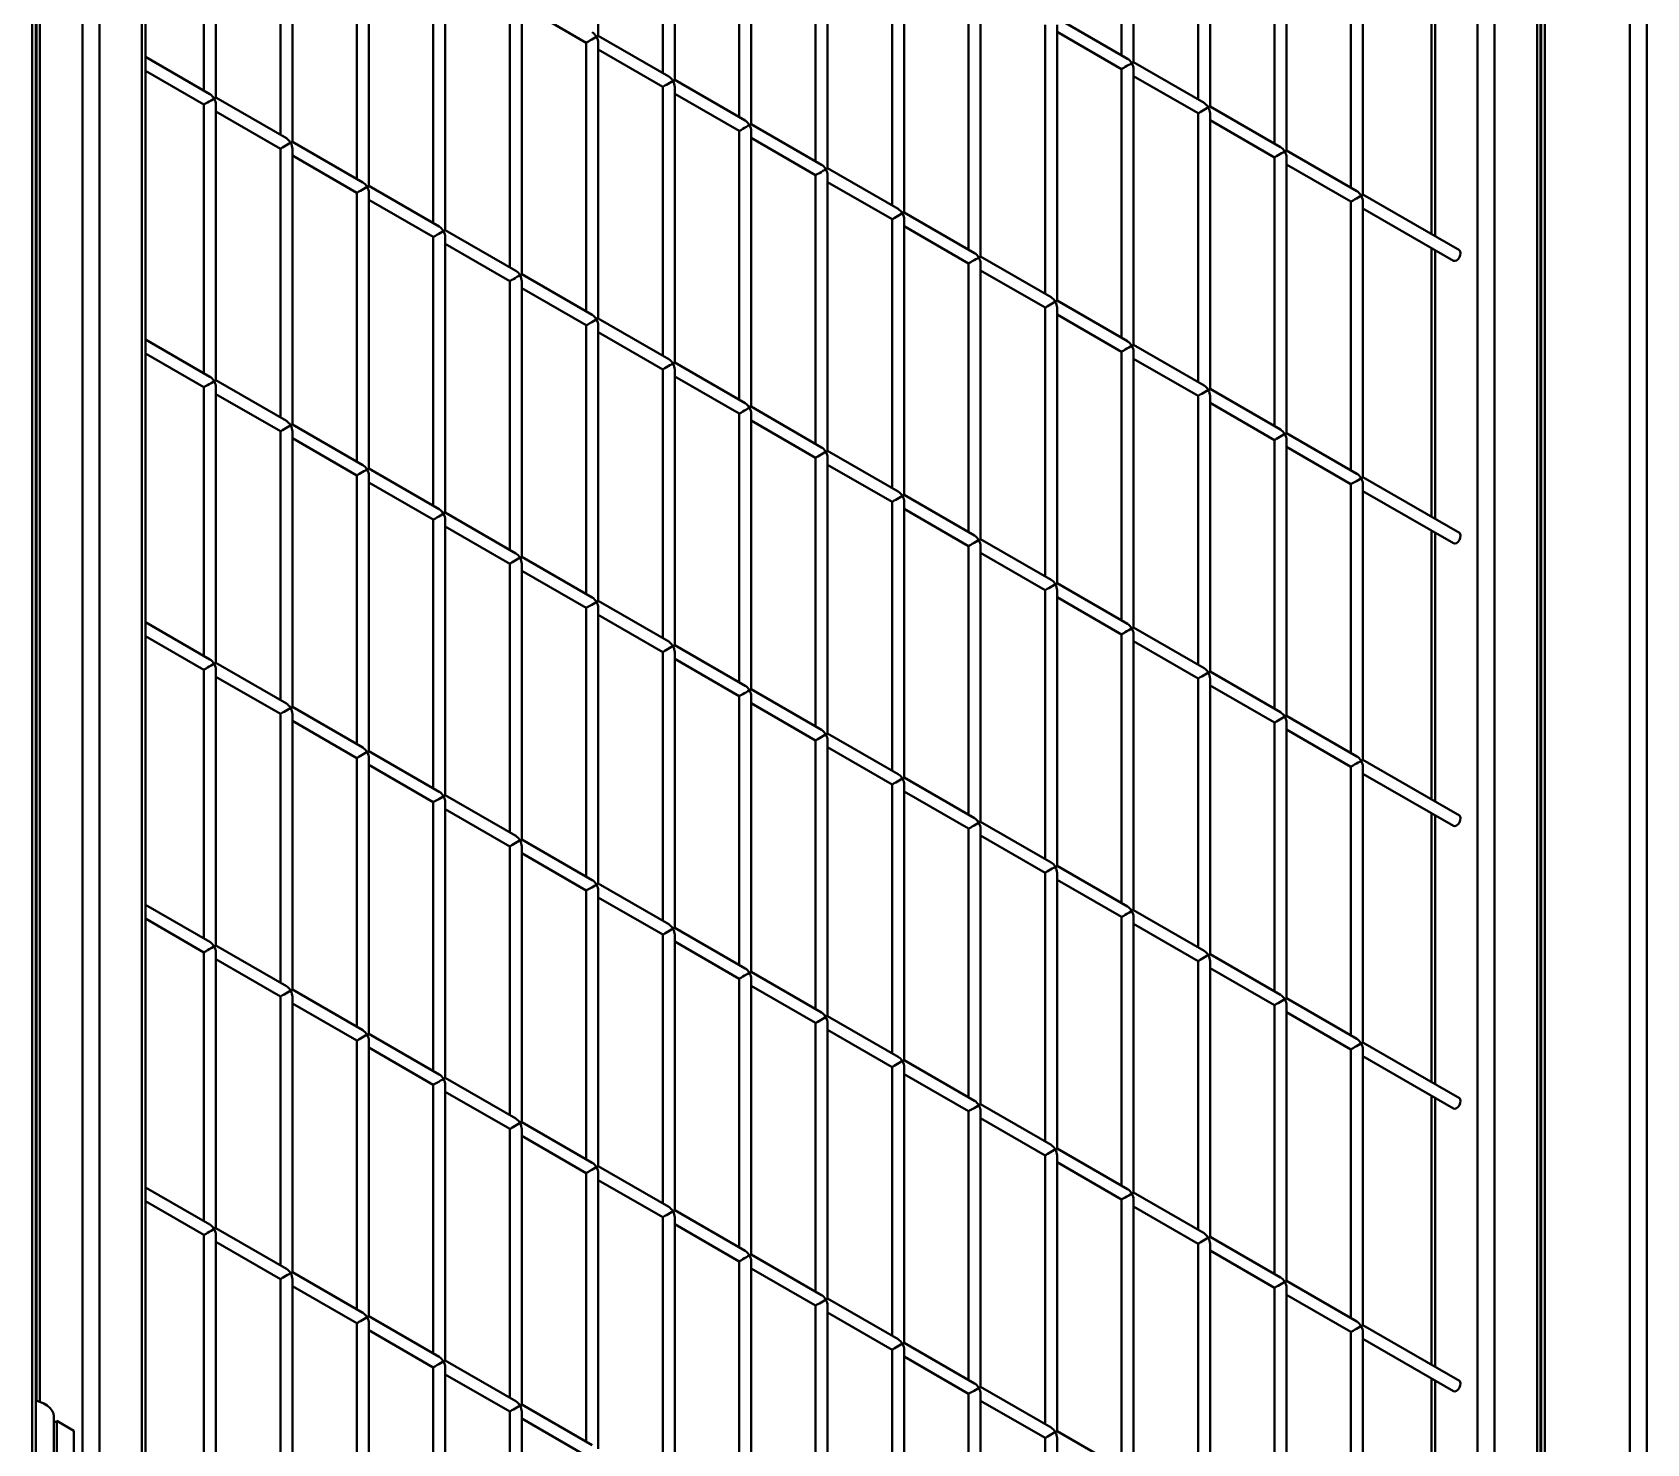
# Model space of a CAD drawing. Header units: millimetres. Extents: x 0 to 420, y 0 to 297.
# Drawn here: x 280.43 to 293.86, y 151.05 to 162.79 of the extents above; entities that cross this region are included whole.
import ezdxf

# ---------------------------------------------------------------- set-up
doc = ezdxf.new("R2010")
doc.units = ezdxf.units.MM

msp = doc.modelspace()

# ---------------------------------------------------------------- linework, layer by layer
at = {"color": 8, "linetype": 'Continuous', "lineweight": 40}
for p, q in [((280.4258, 147.6394), (280.4258, 179.8112)), ((280.4895, 174.6425), (280.4895, 151.3948)), ((293.7194, 139.8835), (293.7194, 172.0553)), ((293.8609, 172.0553), (293.8609, 139.8835)), ((292.4537, 142.1587), (292.4537, 170.3772)), ((293.0123, 167.3159), (293.0123, 144.0887)), ((292.1002, 163.3299), (292.1002, 161.0937)), ((292.1002, 160.9782), (292.1002, 158.7421)), ((292.1002, 158.6266), (292.1002, 156.3904)), ((292.1002, 156.275), (292.1002, 154.0388)), ((292.1002, 153.9233), (292.1002, 151.6872)), ((292.1002, 151.5717), (292.1002, 149.3355))]:
    msp.add_line(p, q, dxfattribs=at)
at = {"color": 7, "linetype": 'Continuous', "lineweight": 40}
for p, q in [((280.4551, 147.6225), (280.4551, 179.7703)), ((280.843, 148.256), (280.843, 177.6515)), ((280.9844, 177.5698), (280.9844, 148.3377)), ((281.338, 148.5418), (281.338, 176.9575)), ((281.3673, 148.5588), (281.3673, 176.8589)), ((280.4602, 174.6358), (280.4602, 151.4041)), ((292.9487, 141.4309), (292.9487, 170.663)), ((292.978, 141.3323), (292.978, 170.6799)), ((292.5951, 170.4589), (292.5951, 142.0432)), ((292.983, 167.3199), (292.983, 144.1056)), ((285.1357, 162.7626), (285.1357, 165.0565)), ((289.4904, 164.8364), (289.4904, 162.6003)), ((289.5904, 162.5425), (289.5904, 164.8364)), ((285.6721, 164.6891), (285.6721, 162.4529)), ((285.772, 162.3952), (285.772, 164.6891)), ((281.8537, 164.5418), (281.8537, 162.3056)), ((281.9537, 162.2479), (281.9537, 164.5418)), ((290.1268, 164.4691), (290.1268, 162.2329)), ((290.2268, 162.1752), (290.2268, 164.4691)), ((286.3084, 164.3217), (286.3084, 162.0856)), ((286.4084, 162.0278), (286.4084, 164.3217)), ((282.4901, 164.1744), (282.4901, 161.9382)), ((282.5901, 161.8805), (282.5901, 164.1744)), ((290.7632, 164.1017), (290.7632, 161.8655)), ((290.8632, 161.8078), (290.8632, 164.1017)), ((286.9448, 163.9543), (286.9448, 161.7182)), ((287.0448, 161.6604), (287.0448, 163.9543)), ((283.1265, 163.807), (283.1265, 161.5708)), ((283.2265, 161.5131), (283.2265, 163.807)), ((291.3996, 163.7343), (291.3996, 161.4981)), ((291.4996, 161.4404), (291.4996, 163.7343)), ((287.5812, 163.587), (287.5812, 161.3508)), ((287.6812, 161.2931), (287.6812, 163.587)), ((283.7629, 163.4396), (283.7629, 161.2035)), ((283.8629, 161.1457), (283.8629, 163.4396)), ((292.0709, 163.3468), (292.0709, 161.1106)), ((288.2176, 163.2196), (288.2176, 160.9834)), ((288.3176, 160.9257), (288.3176, 163.2196)), ((284.3993, 163.0722), (284.3993, 160.8361)), ((284.4993, 160.7783), (284.4993, 163.0722)), ((284.4993, 163.0145), (285.0357, 162.7049)), ((288.854, 162.8522), (288.854, 160.616)), ((289.5404, 162.5714), (288.954, 162.9099)), ((288.954, 160.5583), (288.954, 162.8522)), ((285.0357, 162.7049), (285.0357, 160.4687)), ((285.722, 162.4241), (285.1357, 162.7626)), ((285.1357, 160.411), (285.1357, 162.7049)), ((288.954, 162.7945), (289.4904, 162.4848)), ((281.9037, 162.2767), (281.3673, 162.5864)), ((285.1357, 162.6471), (285.672, 162.3375)), ((281.3673, 162.4709), (281.8537, 162.1901)), ((289.4904, 162.4848), (289.4904, 160.2486)), ((290.1768, 162.204), (289.5904, 162.5425)), ((289.5904, 160.1909), (289.5904, 162.4848)), ((285.6721, 162.3375), (285.6721, 160.1013)), ((286.3584, 162.0567), (285.772, 162.3952)), ((285.772, 160.0436), (285.772, 162.3375)), ((289.5904, 162.4271), (290.1268, 162.1174)), ((281.8537, 162.1901), (281.8537, 159.954)), ((282.5401, 161.9094), (281.9537, 162.2479)), ((281.9537, 159.8962), (281.9537, 162.1901)), ((285.772, 162.2797), (286.3084, 161.9701)), ((290.8132, 161.8366), (290.2268, 162.1752)), ((281.9537, 162.1324), (282.4901, 161.8227)), ((286.9948, 161.6893), (286.4084, 162.0278)), ((290.1268, 162.1174), (290.1268, 159.8813)), ((290.2268, 159.8235), (290.2268, 162.1174)), ((290.2268, 162.0597), (290.7632, 161.75)), ((286.3084, 161.9701), (286.3084, 159.7339)), ((286.4084, 159.6762), (286.4084, 161.9701)), ((286.4084, 161.9124), (286.9448, 161.6027)), ((282.4901, 161.8228), (282.4901, 159.5866)), ((283.1765, 161.542), (282.5901, 161.8805)), ((282.5901, 159.5289), (282.5901, 161.8227)), ((282.5901, 161.765), (283.1265, 161.4554)), ((291.4496, 161.4693), (290.8632, 161.8078)), ((287.6312, 161.3219), (287.0448, 161.6604)), ((290.7632, 161.75), (290.7632, 159.5139)), ((290.8632, 159.4561), (290.8632, 161.75)), ((290.8632, 161.6923), (291.3996, 161.3827)), ((283.8129, 161.1746), (283.2265, 161.5131)), ((286.9448, 161.6027), (286.9448, 159.3665)), ((287.0448, 159.3088), (287.0448, 161.6027)), ((287.0448, 161.545), (287.5812, 161.2353)), ((283.1265, 161.4554), (283.1265, 159.2192)), ((283.2265, 159.1615), (283.2265, 161.4554)), ((283.2265, 161.3976), (283.7629, 161.088)), ((291.3996, 161.3827), (291.3996, 159.1465)), ((292.3019, 160.9772), (291.4996, 161.4404)), ((291.4996, 159.0888), (291.4996, 161.3827)), ((287.5812, 161.2353), (287.5812, 158.9991)), ((288.2676, 160.9545), (287.6812, 161.2931)), ((287.6812, 158.9414), (287.6812, 161.2353)), ((291.4996, 161.3249), (292.2519, 160.8906)), ((283.7629, 161.088), (283.7629, 158.8518)), ((284.4493, 160.8072), (283.8629, 161.1457)), ((283.8629, 158.7941), (283.8629, 161.088)), ((287.6812, 161.1776), (288.2176, 160.8679)), ((283.8629, 161.0303), (284.3993, 160.7206)), ((292.0709, 160.9951), (292.0709, 158.759)), ((288.2176, 160.8679), (288.2176, 158.6318)), ((288.904, 160.5872), (288.3176, 160.9257)), ((288.3176, 158.574), (288.3176, 160.8679)), ((284.3993, 160.7206), (284.3993, 158.4844)), ((285.0856, 160.4398), (284.4993, 160.7783)), ((284.4993, 158.4267), (284.4993, 160.7206)), ((288.3176, 160.8102), (288.854, 160.5005)), ((284.4993, 160.6629), (285.0357, 160.3532)), ((289.5404, 160.2198), (288.954, 160.5583)), ((288.854, 160.5006), (288.854, 158.2644)), ((288.954, 158.2067), (288.954, 160.5006)), ((288.954, 160.4428), (289.4904, 160.1332)), ((285.0357, 160.3532), (285.0357, 158.117)), ((285.722, 160.0724), (285.1357, 160.411)), ((285.1357, 158.0593), (285.1357, 160.3532)), ((285.1357, 160.2955), (285.672, 159.9858)), ((281.9037, 159.9251), (281.3673, 160.2348)), ((290.1768, 159.8524), (289.5904, 160.1909)), ((281.3673, 160.1193), (281.8537, 159.8385)), ((286.3584, 159.7051), (285.772, 160.0436)), ((289.4904, 160.1332), (289.4904, 157.897)), ((289.5904, 157.8393), (289.5904, 160.1332)), ((289.5904, 160.0754), (290.1268, 159.7658)), ((282.5401, 159.5577), (281.9537, 159.8962)), ((285.6721, 159.9858), (285.6721, 157.7497)), ((285.772, 157.6919), (285.772, 159.9858)), ((285.772, 159.9281), (286.3084, 159.6184)), ((281.8537, 159.8385), (281.8537, 157.6023)), ((281.9537, 157.5446), (281.9537, 159.8385)), ((281.9537, 159.7808), (282.4901, 159.4711)), ((290.1268, 159.7658), (290.1268, 157.5296)), ((290.8132, 159.485), (290.2268, 159.8235)), ((290.2268, 157.4719), (290.2268, 159.7658)), ((286.3084, 159.6184), (286.3084, 157.3823)), ((286.9948, 159.3377), (286.4084, 159.6762)), ((286.4084, 157.3245), (286.4084, 159.6184)), ((290.2268, 159.7081), (290.7632, 159.3984)), ((283.1765, 159.1903), (282.5901, 159.5289)), ((286.4084, 159.5607), (286.9448, 159.2511)), ((282.4901, 159.4711), (282.4901, 157.2349)), ((282.5901, 157.1772), (282.5901, 159.4711)), ((282.5901, 159.4134), (283.1265, 159.1037)), ((290.7632, 159.3984), (290.7632, 157.1622)), ((291.4496, 159.1176), (290.8632, 159.4561)), ((290.8632, 157.1045), (290.8632, 159.3984)), ((290.8632, 159.3407), (291.3996, 159.031)), ((286.9448, 159.2511), (286.9448, 157.0149)), ((287.6312, 158.9703), (287.0448, 159.3088)), ((287.0448, 156.9572), (287.0448, 159.2511)), ((283.1265, 159.1037), (283.1265, 156.8676)), ((283.8129, 158.823), (283.2265, 159.1615)), ((283.2265, 156.8098), (283.2265, 159.1037)), ((287.0448, 159.1933), (287.5812, 158.8837)), ((292.3019, 158.6256), (291.4996, 159.0888)), ((283.2265, 159.046), (283.7629, 158.7363)), ((288.2676, 158.6029), (287.6812, 158.9414)), ((291.3996, 159.031), (291.3996, 156.7948)), ((291.4996, 156.7371), (291.4996, 159.031)), ((291.4996, 158.9733), (292.2519, 158.539)), ((287.5812, 158.8837), (287.5812, 156.6475)), ((287.6812, 156.5898), (287.6812, 158.8837)), ((287.6812, 158.826), (288.2176, 158.5163)), ((283.7629, 158.7363), (283.7629, 156.5002)), ((284.4493, 158.4556), (283.8629, 158.7941)), ((283.8629, 156.4424), (283.8629, 158.7363)), ((283.8629, 158.6786), (284.3993, 158.369)), ((288.904, 158.2355), (288.3176, 158.574)), ((292.0709, 158.6435), (292.0709, 156.4073)), ((285.0856, 158.0882), (284.4993, 158.4267)), ((288.2176, 158.5163), (288.2176, 156.2801)), ((288.3176, 156.2224), (288.3176, 158.5163)), ((288.3176, 158.4586), (288.854, 158.1489)), ((284.3993, 158.369), (284.3993, 156.1328)), ((284.4993, 156.0751), (284.4993, 158.369)), ((284.4993, 158.3112), (285.0357, 158.0016)), ((288.854, 158.1489), (288.854, 155.9127)), ((289.5404, 157.8681), (288.954, 158.2067)), ((288.954, 155.855), (288.954, 158.1489)), ((285.0357, 158.0016), (285.0357, 155.7654)), ((285.722, 157.7208), (285.1357, 158.0593)), ((285.1357, 155.7077), (285.1357, 158.0016)), ((288.954, 158.0912), (289.4904, 157.7815)), ((281.9037, 157.5735), (281.3673, 157.8831)), ((285.1357, 157.9438), (285.672, 157.6342)), ((281.3673, 157.7676), (281.8537, 157.4869)), ((289.4904, 157.7815), (289.4904, 155.5454)), ((290.1768, 157.5008), (289.5904, 157.8393)), ((289.5904, 155.4876), (289.5904, 157.7815)), ((285.6721, 157.6342), (285.6721, 155.398)), ((286.3584, 157.3534), (285.772, 157.6919)), ((285.772, 155.3403), (285.772, 157.6342)), ((289.5904, 157.7238), (290.1268, 157.4141)), ((281.8537, 157.4869), (281.8537, 155.2507)), ((282.5401, 157.2061), (281.9537, 157.5446)), ((281.9537, 155.193), (281.9537, 157.4869)), ((285.772, 157.5765), (286.3084, 157.2668)), ((290.8132, 157.1334), (290.2268, 157.4719)), ((281.9537, 157.4291), (282.4901, 157.1195)), ((286.9948, 156.986), (286.4084, 157.3245)), ((290.1268, 157.4141), (290.1268, 155.178)), ((290.2268, 155.1202), (290.2268, 157.4141)), ((290.2268, 157.3564), (290.7632, 157.0468)), ((286.3084, 157.2668), (286.3084, 155.0306)), ((286.4084, 154.9729), (286.4084, 157.2668)), ((286.4084, 157.2091), (286.9448, 156.8994)), ((282.4901, 157.1195), (282.4901, 154.8833)), ((283.1765, 156.8387), (282.5901, 157.1772)), ((282.5901, 154.8256), (282.5901, 157.1195)), ((282.5901, 157.0617), (283.1265, 156.7521)), ((291.4496, 156.766), (290.8632, 157.1045)), ((287.6312, 156.6186), (287.0448, 156.9572)), ((290.7632, 157.0468), (290.7632, 154.8106)), ((290.8632, 154.7529), (290.8632, 157.0468)), ((290.8632, 156.989), (291.3996, 156.6794)), ((283.8129, 156.4713), (283.2265, 156.8098)), ((286.9448, 156.8994), (286.9448, 154.6633)), ((287.0448, 154.6055), (287.0448, 156.8994)), ((287.0448, 156.8417), (287.5812, 156.532)), ((283.1265, 156.7521), (283.1265, 154.5159)), ((283.2265, 154.4582), (283.2265, 156.7521)), ((283.2265, 156.6944), (283.7629, 156.3847)), ((291.3996, 156.6794), (291.3996, 154.4432)), ((292.3019, 156.274), (291.4996, 156.7371)), ((291.4996, 154.3855), (291.4996, 156.6794)), ((287.5812, 156.532), (287.5812, 154.2959)), ((288.2676, 156.2513), (287.6812, 156.5898)), ((287.6812, 154.2381), (287.6812, 156.532)), ((291.4996, 156.6216), (292.2519, 156.1873)), ((283.7629, 156.3847), (283.7629, 154.1485)), ((284.4493, 156.1039), (283.8629, 156.4424)), ((283.8629, 154.0908), (283.8629, 156.3847)), ((287.6812, 156.4743), (288.2176, 156.1647)), ((283.8629, 156.327), (284.3993, 156.0173)), ((292.0709, 156.2919), (292.0709, 154.0557)), ((288.2176, 156.1647), (288.2176, 153.9285)), ((288.904, 155.8839), (288.3176, 156.2224)), ((288.3176, 153.8708), (288.3176, 156.1647)), ((284.3993, 156.0173), (284.3993, 153.7812)), ((285.0856, 155.7365), (284.4993, 156.0751)), ((284.4993, 153.7234), (284.4993, 156.0173)), ((288.3176, 156.1069), (288.854, 155.7973)), ((284.4993, 155.9596), (285.0357, 155.6499)), ((289.5404, 155.5165), (288.954, 155.855)), ((288.854, 155.7973), (288.854, 153.5611)), ((288.954, 153.5034), (288.954, 155.7973)), ((288.954, 155.7395), (289.4904, 155.4299)), ((285.0357, 155.6499), (285.0357, 153.4138)), ((285.722, 155.3692), (285.1357, 155.7077)), ((285.1357, 153.356), (285.1357, 155.6499)), ((285.1357, 155.5922), (285.672, 155.2826)), ((281.9037, 155.2218), (281.3673, 155.5315)), ((290.1768, 155.1491), (289.5904, 155.4876)), ((281.3673, 155.416), (281.8537, 155.1352)), ((286.3584, 155.0018), (285.772, 155.3403)), ((289.4904, 155.4299), (289.4904, 153.1937)), ((289.5904, 153.136), (289.5904, 155.4299)), ((289.5904, 155.3722), (290.1268, 155.0625)), ((282.5401, 154.8544), (281.9537, 155.193)), ((285.6721, 155.2826), (285.6721, 153.0464)), ((285.772, 152.9887), (285.772, 155.2826)), ((285.772, 155.2248), (286.3084, 154.9152)), ((281.8537, 155.1352), (281.8537, 152.8991)), ((281.9537, 152.8413), (281.9537, 155.1352)), ((281.9537, 155.0775), (282.4901, 154.7678)), ((290.1268, 155.0625), (290.1268, 152.8263)), ((290.8132, 154.7817), (290.2268, 155.1202)), ((290.2268, 152.7686), (290.2268, 155.0625)), ((286.3084, 154.9152), (286.3084, 152.679)), ((286.9948, 154.6344), (286.4084, 154.9729)), ((286.4084, 152.6213), (286.4084, 154.9152)), ((290.2268, 155.0048), (290.7632, 154.6951)), ((283.1765, 154.4871), (282.5901, 154.8256)), ((286.4084, 154.8574), (286.9448, 154.5478)), ((282.4901, 154.7678), (282.4901, 152.5317)), ((282.5901, 152.4739), (282.5901, 154.7678)), ((282.5901, 154.7101), (283.1265, 154.4005)), ((290.7632, 154.6951), (290.7632, 152.459)), ((291.4496, 154.4143), (290.8632, 154.7529)), ((290.8632, 152.4012), (290.8632, 154.6951)), ((290.8632, 154.6374), (291.3996, 154.3277)), ((286.9448, 154.5478), (286.9448, 152.3116)), ((287.6312, 154.267), (287.0448, 154.6055)), ((287.0448, 152.2539), (287.0448, 154.5478)), ((283.1265, 154.4005), (283.1265, 152.1643)), ((283.8129, 154.1197), (283.2265, 154.4582)), ((283.2265, 152.1066), (283.2265, 154.4005)), ((287.0448, 154.4901), (287.5812, 154.1804)), ((292.3019, 153.9223), (291.4996, 154.3855)), ((283.2265, 154.3427), (283.7629, 154.0331)), ((288.2676, 153.8996), (287.6812, 154.2381)), ((291.3996, 154.3277), (291.3996, 152.0916)), ((291.4996, 152.0338), (291.4996, 154.3277)), ((291.4996, 154.27), (292.2519, 153.8357)), ((287.5812, 154.1804), (287.5812, 151.9442)), ((287.6812, 151.8865), (287.6812, 154.1804)), ((287.6812, 154.1227), (288.2176, 153.813)), ((283.7629, 154.0331), (283.7629, 151.7969)), ((284.4493, 153.7523), (283.8629, 154.0908)), ((283.8629, 151.7392), (283.8629, 154.0331)), ((283.8629, 153.9753), (284.3993, 153.6657)), ((288.904, 153.5322), (288.3176, 153.8708)), ((292.0709, 153.9402), (292.0709, 151.7041)), ((285.0856, 153.3849), (284.4993, 153.7234)), ((288.2176, 153.813), (288.2176, 151.5769)), ((288.3176, 151.5191), (288.3176, 153.813)), ((288.3176, 153.7553), (288.854, 153.4456)), ((284.3993, 153.6657), (284.3993, 151.4295)), ((284.4993, 151.3718), (284.4993, 153.6657)), ((284.4993, 153.608), (285.0357, 153.2983)), ((288.854, 153.4456), (288.854, 151.2095)), ((289.5404, 153.1649), (288.954, 153.5034)), ((288.954, 151.1517), (288.954, 153.4456)), ((285.0357, 153.2983), (285.0357, 151.0621)), ((285.722, 153.0175), (285.1357, 153.356)), ((285.1357, 151.0044), (285.1357, 153.2983)), ((288.954, 153.3879), (289.4904, 153.0783)), ((281.9037, 152.8702), (281.3673, 153.1798)), ((285.1357, 153.2406), (285.672, 152.9309)), ((281.3673, 153.0644), (281.8537, 152.7836)), ((289.4904, 153.0783), (289.4904, 150.8421)), ((290.1768, 152.7975), (289.5904, 153.136)), ((289.5904, 150.7844), (289.5904, 153.0783)), ((285.6721, 152.9309), (285.6721, 150.6947)), ((286.3584, 152.6501), (285.772, 152.9887)), ((285.772, 150.637), (285.772, 152.9309)), ((289.5904, 153.0205), (290.1268, 152.7109)), ((281.8537, 152.7836), (281.8537, 150.5474)), ((282.5401, 152.5028), (281.9537, 152.8413)), ((281.9537, 150.4897), (281.9537, 152.7836)), ((285.772, 152.8732), (286.3084, 152.5635)), ((290.8132, 152.4301), (290.2268, 152.7686)), ((281.9537, 152.7259), (282.4901, 152.4162)), ((290.1268, 152.7109), (290.1268, 150.4747)), ((290.2268, 150.417), (290.2268, 152.7109)), ((290.2268, 152.6531), (290.7632, 152.3435)), ((286.3084, 152.5635), (286.3084, 150.3274)), ((286.9948, 152.2828), (286.4084, 152.6213)), ((286.4084, 150.2696), (286.4084, 152.5635)), ((286.4084, 152.5058), (286.9448, 152.1962)), ((282.4901, 152.4162), (282.4901, 150.18)), ((283.1765, 152.1354), (282.5901, 152.4739)), ((282.5901, 150.1223), (282.5901, 152.4162)), ((282.5901, 152.3585), (283.1265, 152.0488)), ((291.4496, 152.0627), (290.8632, 152.4012)), ((287.6312, 151.9154), (287.0448, 152.2539)), ((290.7632, 152.3435), (290.7632, 150.1073)), ((290.8632, 150.0496), (290.8632, 152.3435)), ((290.8632, 152.2858), (291.3996, 151.9761)), ((283.8129, 151.768), (283.2265, 152.1066)), ((286.9448, 152.1962), (286.9448, 149.96)), ((287.0448, 149.9023), (287.0448, 152.1962)), ((287.0448, 152.1384), (287.5812, 151.8288)), ((283.1265, 152.0488), (283.1265, 149.8126)), ((283.2265, 149.7549), (283.2265, 152.0488)), ((283.2265, 151.9911), (283.7629, 151.6814)), ((291.3996, 151.9761), (291.3996, 149.7399)), ((292.3019, 151.5707), (291.4996, 152.0338)), ((291.4996, 149.6822), (291.4996, 151.9761)), ((287.5812, 151.8288), (287.5812, 149.5926)), ((288.2676, 151.548), (287.6812, 151.8865)), ((287.6812, 149.5349), (287.6812, 151.8288)), ((291.4996, 151.9184), (292.2519, 151.4841)), ((284.4493, 151.4007), (283.8629, 151.7392)), ((287.6812, 151.771), (288.2176, 151.4614)), ((283.7629, 151.6814), (283.7629, 149.4453)), ((283.8629, 149.3875), (283.8629, 151.6814)), ((283.8629, 151.6237), (284.3993, 151.314)), ((292.0709, 151.5886), (292.0709, 149.3524)), ((288.2176, 151.4614), (288.2176, 149.2252)), ((288.904, 151.1806), (288.3176, 151.5191)), ((288.3176, 149.1675), (288.3176, 151.4614)), ((284.3993, 151.3141), (284.3993, 149.0779)), ((285.0856, 151.0333), (284.4993, 151.3718)), ((284.4993, 149.0201), (284.4993, 151.314)), ((288.3176, 151.4037), (288.854, 151.094)), ((280.6051, 150.8336), (280.6051, 151.2731)), ((280.6309, 151.2364), (280.6051, 151.2215)), ((280.6309, 151.2364), (280.6309, 150.7873)), ((280.7723, 151.1547), (280.6309, 151.2364)), ((280.7723, 150.1749), (280.7723, 151.1547)), ((284.4993, 151.2563), (285.0357, 150.9467)), ((289.5404, 150.8132), (288.954, 151.1517)), ((288.854, 151.094), (288.854, 148.8578)), ((288.954, 148.8001), (288.954, 151.094))]:
    msp.add_line(p, q, dxfattribs=at)
at = {"color": 7, "linetype": 'Continuous', "lineweight": 40, "flags": 128}
for points in [[(292.2769, 160.8931), (292.2905, 160.904), (292.3019, 160.9195), (292.3096, 160.9372), (292.3123, 160.9543), (292.3096, 160.9684), (292.3019, 160.9772), (292.3019, 160.9772)], [(292.2519, 160.8906), (292.2634, 160.8884), (292.2769, 160.8931)], [(292.2519, 158.539), (292.2634, 158.5368), (292.2769, 158.5415)], [(292.2769, 158.5415), (292.2905, 158.5524), (292.3019, 158.5679), (292.3096, 158.5855), (292.3123, 158.6027), (292.3096, 158.6168), (292.3019, 158.6256), (292.3019, 158.6256)], [(292.2769, 156.1898), (292.2905, 156.2007), (292.3019, 156.2162), (292.3096, 156.2339), (292.3123, 156.2511), (292.3096, 156.2651), (292.3019, 156.2739), (292.3019, 156.274)], [(292.2519, 156.1873), (292.2634, 156.1851), (292.2769, 156.1898)], [(292.2519, 153.8357), (292.2634, 153.8335), (292.2769, 153.8382)], [(292.2769, 153.8382), (292.2905, 153.8491), (292.3019, 153.8646), (292.3096, 153.8822), (292.3123, 153.8994), (292.3096, 153.9135), (292.3019, 153.9223), (292.3019, 153.9223)], [(292.2769, 151.4865), (292.2905, 151.4975), (292.3019, 151.5129), (292.3096, 151.5306), (292.3123, 151.5478), (292.3096, 151.5619), (292.3019, 151.5707), (292.3019, 151.5707)], [(292.2519, 151.4841), (292.2634, 151.4818), (292.2769, 151.4865)], [(280.4551, 151.4054), (280.4878, 151.3954), (280.5214, 151.3809), (280.5503, 151.3633), (280.5737, 151.3432), (280.5909, 151.3211), (280.6015, 151.2977), (280.6051, 151.2735), (280.6051, 151.2731)]]:
    msp.add_lwpolyline(points, dxfattribs=at)
at = {"color": 7, "linetype": 'Continuous', "lineweight": 40}
for centre, major_axis, ratio, start_param, end_param in [((285.0857, 162.7337), (0.05, 0.0289), 0.0000704, 3.141552, 5.4977465), ((285.0857, 162.7337), (-0.0354, 0.0612), 0.5773346, 4.7123483, 5.4978278), ((285.0857, 162.7337), (0.05, 0.0289), 0.0000704, 5.4977465, 6.2831447), ((285.0857, 162.7337), (-0.0354, 0.0612), 0.5773346, 3.9269502, 4.7123483), ((289.5404, 162.5137), (-0.0354, 0.0612), 0.5773346, 4.7123483, 5.4978278), ((289.5404, 162.5137), (0.05, 0.0289), 0.0000704, 3.141552, 5.4977465), ((289.5404, 162.5137), (0.05, 0.0289), 0.0000704, 5.4977465, 6.2831447), ((289.5404, 162.5137), (-0.0354, 0.0612), 0.5773346, 3.9269502, 4.7123483), ((285.722, 162.3663), (0.05, 0.0289), 0.0000704, 3.141552, 5.4977465), ((285.722, 162.3663), (-0.0354, 0.0612), 0.5773346, 4.7123483, 5.4978278), ((285.722, 162.3663), (0.05, 0.0289), 0.0000704, 5.4977465, 6.2831447), ((285.722, 162.3663), (-0.0354, 0.0612), 0.5773346, 3.9269502, 4.7123483), ((281.9037, 162.219), (0.05, 0.0289), 0.0000704, 3.141552, 5.4977465), ((281.9037, 162.219), (-0.0354, 0.0612), 0.5773346, 4.7123483, 5.4978278), ((281.9037, 162.219), (0.05, 0.0289), 0.0000704, 5.4977465, 6.2831447), ((281.9037, 162.219), (-0.0354, 0.0612), 0.5773346, 3.9269502, 4.7123483), ((290.1768, 162.1463), (0.05, 0.0289), 0.0000704, 3.141552, 5.4977465), ((290.1768, 162.1463), (-0.0354, 0.0612), 0.5773346, 4.7123483, 5.4978278), ((290.1768, 162.1463), (0.05, 0.0289), 0.0000704, 5.4977465, 6.2831447), ((290.1768, 162.1463), (-0.0354, 0.0612), 0.5773346, 3.9269502, 4.7123483), ((286.3584, 161.999), (-0.0354, 0.0612), 0.5773346, 4.7123483, 5.4978278), ((286.3584, 161.999), (0.05, 0.0289), 0.0000704, 5.4977465, 6.2831447), ((282.5401, 161.8516), (-0.0354, 0.0612), 0.5773346, 4.7123483, 5.4978278), ((286.3584, 161.999), (0.05, 0.0289), 0.0000704, 3.141552, 5.4977465), ((286.3584, 161.999), (-0.0354, 0.0612), 0.5773346, 3.9269502, 4.7123483), ((282.5401, 161.8516), (0.05, 0.0289), 0.0000704, 3.141552, 5.4977465), ((282.5401, 161.8516), (0.05, 0.0289), 0.0000704, 5.4977465, 6.2831447), ((282.5401, 161.8516), (-0.0354, 0.0612), 0.5773346, 3.9269502, 4.7123483), ((290.8132, 161.7789), (0.05, 0.0289), 0.0000704, 3.141552, 5.4977465), ((290.8132, 161.7789), (-0.0354, 0.0612), 0.5773346, 4.7123483, 5.4978278), ((290.8132, 161.7789), (0.05, 0.0289), 0.0000704, 5.4977465, 6.2831447), ((290.8132, 161.7789), (-0.0354, 0.0612), 0.5773346, 3.9269502, 4.7123483), ((286.9948, 161.6316), (0.05, 0.0289), 0.0000704, 3.141552, 5.4977465), ((286.9948, 161.6316), (-0.0354, 0.0612), 0.5773346, 4.7123483, 5.4978278), ((286.9948, 161.6316), (0.05, 0.0289), 0.0000704, 5.4977465, 6.2831447), ((286.9948, 161.6316), (-0.0354, 0.0612), 0.5773346, 3.9269502, 4.7123483), ((283.1765, 161.4842), (0.05, 0.0289), 0.0000704, 3.141552, 5.4977465), ((283.1765, 161.4842), (-0.0354, 0.0612), 0.5773346, 4.7123483, 5.4978278), ((283.1765, 161.4842), (0.05, 0.0289), 0.0000704, 5.4977465, 6.2831447), ((283.1765, 161.4842), (-0.0354, 0.0612), 0.5773346, 3.9269502, 4.7123483), ((291.4496, 161.4115), (0.05, 0.0289), 0.0000704, 3.141552, 5.4977465), ((291.4496, 161.4115), (-0.0354, 0.0612), 0.5773346, 4.7123483, 5.4978278), ((291.4496, 161.4115), (0.05, 0.0289), 0.0000704, 5.4977465, 6.2831447), ((291.4496, 161.4115), (-0.0354, 0.0612), 0.5773346, 3.9269502, 4.7123483), ((287.6312, 161.2642), (0.05, 0.0289), 0.0000704, 3.141552, 5.4977465), ((287.6312, 161.2642), (-0.0354, 0.0612), 0.5773346, 4.7123483, 5.4978278), ((287.6312, 161.2642), (0.05, 0.0289), 0.0000704, 5.4977465, 6.2831447), ((287.6312, 161.2642), (-0.0354, 0.0612), 0.5773346, 3.9269502, 4.7123483), ((283.8129, 161.1169), (0.05, 0.0289), 0.0000704, 3.141552, 5.4977465), ((283.8129, 161.1169), (-0.0354, 0.0612), 0.5773346, 4.7123483, 5.4978278), ((283.8129, 161.1169), (0.05, 0.0289), 0.0000704, 5.4977465, 6.2831447), ((283.8129, 161.1169), (-0.0354, 0.0612), 0.5773346, 3.9269502, 4.7123483), ((288.2676, 160.8968), (-0.0354, 0.0612), 0.5773346, 4.7123483, 5.4978278), ((288.2676, 160.8968), (0.05, 0.0289), 0.0000704, 3.141552, 5.4977465), ((288.2676, 160.8968), (0.05, 0.0289), 0.0000704, 5.4977465, 6.2831447), ((288.2676, 160.8968), (-0.0354, 0.0612), 0.5773346, 3.9269502, 4.7123483), ((284.4493, 160.7495), (0.05, 0.0289), 0.0000704, 3.141552, 5.4977465), ((284.4493, 160.7495), (-0.0354, 0.0612), 0.5773346, 4.7123483, 5.4978278), ((284.4493, 160.7495), (0.05, 0.0289), 0.0000704, 5.4977465, 6.2831447), ((284.4493, 160.7495), (-0.0354, 0.0612), 0.5773346, 3.9269502, 4.7123483), ((288.904, 160.5294), (0.05, 0.0289), 0.0000704, 3.141552, 5.4977465), ((288.904, 160.5294), (-0.0354, 0.0612), 0.5773346, 4.7123483, 5.4978278), ((288.904, 160.5294), (0.05, 0.0289), 0.0000704, 5.4977465, 6.2831447), ((288.904, 160.5294), (-0.0354, 0.0612), 0.5773346, 3.9269502, 4.7123483), ((285.0857, 160.3821), (-0.0354, 0.0612), 0.5773346, 4.7123483, 5.4978278), ((285.0857, 160.3821), (0.05, 0.0289), 0.0000704, 3.141552, 5.4977465), ((285.0857, 160.3821), (0.05, 0.0289), 0.0000704, 5.4977465, 6.2831447), ((285.0857, 160.3821), (-0.0354, 0.0612), 0.5773346, 3.9269502, 4.7123483), ((289.5404, 160.162), (0.05, 0.0289), 0.0000704, 3.141552, 5.4977465), ((289.5404, 160.162), (-0.0354, 0.0612), 0.5773346, 4.7123483, 5.4978278), ((289.5404, 160.162), (0.05, 0.0289), 0.0000704, 5.4977465, 6.2831447), ((289.5404, 160.162), (-0.0354, 0.0612), 0.5773346, 3.9269502, 4.7123483), ((285.722, 160.0147), (0.05, 0.0289), 0.0000704, 3.141552, 5.4977465), ((285.722, 160.0147), (-0.0354, 0.0612), 0.5773346, 4.7123483, 5.4978278), ((285.722, 160.0147), (0.05, 0.0289), 0.0000704, 5.4977465, 6.2831447), ((285.722, 160.0147), (-0.0354, 0.0612), 0.5773346, 3.9269502, 4.7123483), ((281.9037, 159.8674), (0.05, 0.0289), 0.0000704, 3.141552, 5.4977465), ((281.9037, 159.8674), (-0.0354, 0.0612), 0.5773346, 4.7123483, 5.4978278), ((281.9037, 159.8674), (0.05, 0.0289), 0.0000704, 5.4977465, 6.2831447), ((281.9037, 159.8674), (-0.0354, 0.0612), 0.5773346, 3.9269502, 4.7123483), ((290.1768, 159.7947), (0.05, 0.0289), 0.0000704, 3.141552, 5.4977465), ((290.1768, 159.7947), (-0.0354, 0.0612), 0.5773346, 4.7123483, 5.4978278), ((290.1768, 159.7947), (0.05, 0.0289), 0.0000704, 5.4977465, 6.2831447), ((290.1768, 159.7947), (-0.0354, 0.0612), 0.5773346, 3.9269502, 4.7123483), ((286.3584, 159.6473), (0.05, 0.0289), 0.0000704, 3.141552, 5.4977465), ((286.3584, 159.6473), (-0.0354, 0.0612), 0.5773346, 4.7123483, 5.4978278), ((286.3584, 159.6473), (0.05, 0.0289), 0.0000704, 5.4977465, 6.2831447), ((286.3584, 159.6473), (-0.0354, 0.0612), 0.5773346, 3.9269502, 4.7123483), ((282.5401, 159.5), (0.05, 0.0289), 0.0000704, 3.141552, 5.4977465), ((282.5401, 159.5), (-0.0354, 0.0612), 0.5773346, 4.7123483, 5.4978278), ((282.5401, 159.5), (0.05, 0.0289), 0.0000704, 5.4977465, 6.2831447), ((282.5401, 159.5), (-0.0354, 0.0612), 0.5773346, 3.9269502, 4.7123483), ((290.8132, 159.4273), (-0.0354, 0.0612), 0.5773346, 4.7123483, 5.4978278), ((290.8132, 159.4273), (0.05, 0.0289), 0.0000704, 3.141552, 5.4977465), ((290.8132, 159.4273), (0.05, 0.0289), 0.0000704, 5.4977465, 6.2831447), ((290.8132, 159.4273), (-0.0354, 0.0612), 0.5773346, 3.9269502, 4.7123483), ((286.9948, 159.2799), (0.05, 0.0289), 0.0000704, 3.141552, 5.4977465), ((286.9948, 159.2799), (-0.0354, 0.0612), 0.5773346, 4.7123483, 5.4978278), ((286.9948, 159.2799), (0.05, 0.0289), 0.0000704, 5.4977465, 6.2831447), ((286.9948, 159.2799), (-0.0354, 0.0612), 0.5773346, 3.9269502, 4.7123483), ((283.1765, 159.1326), (0.05, 0.0289), 0.0000704, 3.141552, 5.4977465), ((283.1765, 159.1326), (-0.0354, 0.0612), 0.5773346, 4.7123483, 5.4978278), ((283.1765, 159.1326), (0.05, 0.0289), 0.0000704, 5.4977465, 6.2831447), ((283.1765, 159.1326), (-0.0354, 0.0612), 0.5773346, 3.9269502, 4.7123483), ((291.4496, 159.0599), (0.05, 0.0289), 0.0000704, 3.141552, 5.4977465), ((291.4496, 159.0599), (-0.0354, 0.0612), 0.5773346, 4.7123483, 5.4978278), ((291.4496, 159.0599), (0.05, 0.0289), 0.0000704, 5.4977465, 6.2831447), ((291.4496, 159.0599), (-0.0354, 0.0612), 0.5773346, 3.9269502, 4.7123483), ((287.6312, 158.9126), (-0.0354, 0.0612), 0.5773346, 4.7123483, 5.4978278), ((287.6312, 158.9126), (0.05, 0.0289), 0.0000704, 5.4977465, 6.2831447), ((283.8129, 158.7652), (-0.0354, 0.0612), 0.5773346, 4.7123483, 5.4978278), ((287.6312, 158.9126), (0.05, 0.0289), 0.0000704, 3.141552, 5.4977465), ((287.6312, 158.9126), (-0.0354, 0.0612), 0.5773346, 3.9269502, 4.7123483), ((283.8129, 158.7652), (0.05, 0.0289), 0.0000704, 3.141552, 5.4977465), ((283.8129, 158.7652), (0.05, 0.0289), 0.0000704, 5.4977465, 6.2831447), ((283.8129, 158.7652), (-0.0354, 0.0612), 0.5773346, 3.9269502, 4.7123483), ((288.2676, 158.5452), (0.05, 0.0289), 0.0000704, 3.141552, 5.4977465), ((288.2676, 158.5452), (-0.0354, 0.0612), 0.5773346, 4.7123483, 5.4978278), ((288.2676, 158.5452), (0.05, 0.0289), 0.0000704, 5.4977465, 6.2831447), ((288.2676, 158.5452), (-0.0354, 0.0612), 0.5773346, 3.9269502, 4.7123483), ((284.4493, 158.3978), (0.05, 0.0289), 0.0000704, 3.141552, 5.4977465), ((284.4493, 158.3978), (-0.0354, 0.0612), 0.5773346, 4.7123483, 5.4978278), ((284.4493, 158.3978), (0.05, 0.0289), 0.0000704, 5.4977465, 6.2831447), ((284.4493, 158.3978), (-0.0354, 0.0612), 0.5773346, 3.9269502, 4.7123483), ((288.904, 158.1778), (0.05, 0.0289), 0.0000704, 3.141552, 5.4977465), ((288.904, 158.1778), (-0.0354, 0.0612), 0.5773346, 4.7123483, 5.4978278), ((288.904, 158.1778), (0.05, 0.0289), 0.0000704, 5.4977465, 6.2831447), ((288.904, 158.1778), (-0.0354, 0.0612), 0.5773346, 3.9269502, 4.7123483), ((285.0857, 158.0304), (0.05, 0.0289), 0.0000704, 3.141552, 5.4977465), ((285.0857, 158.0304), (-0.0354, 0.0612), 0.5773346, 4.7123483, 5.4978278), ((285.0857, 158.0304), (0.05, 0.0289), 0.0000704, 5.4977465, 6.2831447), ((285.0857, 158.0304), (-0.0354, 0.0612), 0.5773346, 3.9269502, 4.7123483), ((289.5404, 157.8104), (-0.0354, 0.0612), 0.5773346, 4.7123483, 5.4978278), ((289.5404, 157.8104), (0.05, 0.0289), 0.0000704, 3.141552, 5.4977465), ((289.5404, 157.8104), (0.05, 0.0289), 0.0000704, 5.4977465, 6.2831447), ((289.5404, 157.8104), (-0.0354, 0.0612), 0.5773346, 3.9269502, 4.7123483), ((285.722, 157.6631), (0.05, 0.0289), 0.0000704, 3.141552, 5.4977465), ((285.722, 157.6631), (-0.0354, 0.0612), 0.5773346, 4.7123483, 5.4978278), ((285.722, 157.6631), (0.05, 0.0289), 0.0000704, 5.4977465, 6.2831447), ((285.722, 157.6631), (-0.0354, 0.0612), 0.5773346, 3.9269502, 4.7123483), ((281.9037, 157.5157), (0.05, 0.0289), 0.0000704, 3.141552, 5.4977465), ((281.9037, 157.5157), (-0.0354, 0.0612), 0.5773346, 4.7123483, 5.4978278), ((281.9037, 157.5157), (0.05, 0.0289), 0.0000704, 5.4977465, 6.2831447), ((281.9037, 157.5157), (-0.0354, 0.0612), 0.5773346, 3.9269502, 4.7123483), ((290.1768, 157.443), (0.05, 0.0289), 0.0000704, 3.141552, 5.4977465), ((290.1768, 157.443), (-0.0354, 0.0612), 0.5773346, 4.7123483, 5.4978278), ((290.1768, 157.443), (0.05, 0.0289), 0.0000704, 5.4977465, 6.2831447), ((290.1768, 157.443), (-0.0354, 0.0612), 0.5773346, 3.9269502, 4.7123483), ((286.3584, 157.2957), (-0.0354, 0.0612), 0.5773346, 4.7123483, 5.4978278), ((286.3584, 157.2957), (0.05, 0.0289), 0.0000704, 5.4977465, 6.2831447), ((282.5401, 157.1483), (-0.0354, 0.0612), 0.5773346, 4.7123483, 5.4978278), ((286.3584, 157.2957), (0.05, 0.0289), 0.0000704, 3.141552, 5.4977465), ((286.3584, 157.2957), (-0.0354, 0.0612), 0.5773346, 3.9269502, 4.7123483), ((282.5401, 157.1483), (0.05, 0.0289), 0.0000704, 3.141552, 5.4977465), ((282.5401, 157.1483), (0.05, 0.0289), 0.0000704, 5.4977465, 6.2831447), ((282.5401, 157.1483), (-0.0354, 0.0612), 0.5773346, 3.9269502, 4.7123483), ((290.8132, 157.0756), (0.05, 0.0289), 0.0000704, 3.141552, 5.4977465), ((290.8132, 157.0756), (-0.0354, 0.0612), 0.5773346, 4.7123483, 5.4978278), ((290.8132, 157.0756), (0.05, 0.0289), 0.0000704, 5.4977465, 6.2831447), ((290.8132, 157.0756), (-0.0354, 0.0612), 0.5773346, 3.9269502, 4.7123483), ((286.9948, 156.9283), (0.05, 0.0289), 0.0000704, 3.141552, 5.4977465), ((286.9948, 156.9283), (-0.0354, 0.0612), 0.5773346, 4.7123483, 5.4978278), ((286.9948, 156.9283), (0.05, 0.0289), 0.0000704, 5.4977465, 6.2831447), ((286.9948, 156.9283), (-0.0354, 0.0612), 0.5773346, 3.9269502, 4.7123483), ((283.1765, 156.781), (0.05, 0.0289), 0.0000704, 3.141552, 5.4977465), ((283.1765, 156.781), (-0.0354, 0.0612), 0.5773346, 4.7123483, 5.4978278), ((283.1765, 156.781), (0.05, 0.0289), 0.0000704, 5.4977465, 6.2831447), ((283.1765, 156.781), (-0.0354, 0.0612), 0.5773346, 3.9269502, 4.7123483), ((291.4496, 156.7082), (0.05, 0.0289), 0.0000704, 3.141552, 5.4977465), ((291.4496, 156.7082), (-0.0354, 0.0612), 0.5773346, 4.7123483, 5.4978278), ((291.4496, 156.7082), (0.05, 0.0289), 0.0000704, 5.4977465, 6.2831447), ((291.4496, 156.7082), (-0.0354, 0.0612), 0.5773346, 3.9269502, 4.7123483), ((287.6312, 156.5609), (0.05, 0.0289), 0.0000704, 3.141552, 5.4977465), ((287.6312, 156.5609), (-0.0354, 0.0612), 0.5773346, 4.7123483, 5.4978278), ((287.6312, 156.5609), (0.05, 0.0289), 0.0000704, 5.4977465, 6.2831447), ((287.6312, 156.5609), (-0.0354, 0.0612), 0.5773346, 3.9269502, 4.7123483), ((283.8129, 156.4136), (0.05, 0.0289), 0.0000704, 3.141552, 5.4977465), ((283.8129, 156.4136), (-0.0354, 0.0612), 0.5773346, 4.7123483, 5.4978278), ((283.8129, 156.4136), (0.05, 0.0289), 0.0000704, 5.4977465, 6.2831447), ((283.8129, 156.4136), (-0.0354, 0.0612), 0.5773346, 3.9269502, 4.7123483), ((288.2676, 156.1935), (-0.0354, 0.0612), 0.5773346, 4.7123483, 5.4978278), ((288.2676, 156.1935), (0.05, 0.0289), 0.0000704, 3.141552, 5.4977465), ((288.2676, 156.1935), (0.05, 0.0289), 0.0000704, 5.4977465, 6.2831447), ((288.2676, 156.1935), (-0.0354, 0.0612), 0.5773346, 3.9269502, 4.7123483), ((284.4493, 156.0462), (0.05, 0.0289), 0.0000704, 3.141552, 5.4977465), ((284.4493, 156.0462), (-0.0354, 0.0612), 0.5773346, 4.7123483, 5.4978278), ((284.4493, 156.0462), (0.05, 0.0289), 0.0000704, 5.4977465, 6.2831447), ((284.4493, 156.0462), (-0.0354, 0.0612), 0.5773346, 3.9269502, 4.7123483), ((288.904, 155.8261), (0.05, 0.0289), 0.0000704, 3.141552, 5.4977465), ((288.904, 155.8261), (-0.0354, 0.0612), 0.5773346, 4.7123483, 5.4978278), ((288.904, 155.8261), (0.05, 0.0289), 0.0000704, 5.4977465, 6.2831447), ((288.904, 155.8261), (-0.0354, 0.0612), 0.5773346, 3.9269502, 4.7123483), ((285.0857, 155.6788), (-0.0354, 0.0612), 0.5773346, 4.7123483, 5.4978278), ((285.0857, 155.6788), (0.05, 0.0289), 0.0000704, 3.141552, 5.4977465), ((285.0857, 155.6788), (0.05, 0.0289), 0.0000704, 5.4977465, 6.2831447), ((285.0857, 155.6788), (-0.0354, 0.0612), 0.5773346, 3.9269502, 4.7123483), ((289.5404, 155.4588), (0.05, 0.0289), 0.0000704, 3.141552, 5.4977465), ((289.5404, 155.4588), (-0.0354, 0.0612), 0.5773346, 4.7123483, 5.4978278), ((289.5404, 155.4588), (0.05, 0.0289), 0.0000704, 5.4977465, 6.2831447), ((289.5404, 155.4588), (-0.0354, 0.0612), 0.5773346, 3.9269502, 4.7123483), ((285.722, 155.3114), (0.05, 0.0289), 0.0000704, 3.141552, 5.4977465), ((285.722, 155.3114), (-0.0354, 0.0612), 0.5773346, 4.7123483, 5.4978278), ((285.722, 155.3114), (0.05, 0.0289), 0.0000704, 5.4977465, 6.2831447), ((285.722, 155.3114), (-0.0354, 0.0612), 0.5773346, 3.9269502, 4.7123483), ((281.9037, 155.1641), (0.05, 0.0289), 0.0000704, 3.141552, 5.4977465), ((281.9037, 155.1641), (-0.0354, 0.0612), 0.5773346, 4.7123483, 5.4978278), ((281.9037, 155.1641), (0.05, 0.0289), 0.0000704, 5.4977465, 6.2831447), ((281.9037, 155.1641), (-0.0354, 0.0612), 0.5773346, 3.9269502, 4.7123483), ((290.1768, 155.0914), (0.05, 0.0289), 0.0000704, 3.141552, 5.4977465), ((290.1768, 155.0914), (-0.0354, 0.0612), 0.5773346, 4.7123483, 5.4978278), ((290.1768, 155.0914), (0.05, 0.0289), 0.0000704, 5.4977465, 6.2831447), ((290.1768, 155.0914), (-0.0354, 0.0612), 0.5773346, 3.9269502, 4.7123483), ((286.3584, 154.944), (0.05, 0.0289), 0.0000704, 3.141552, 5.4977465), ((286.3584, 154.944), (-0.0354, 0.0612), 0.5773346, 4.7123483, 5.4978278), ((286.3584, 154.944), (0.05, 0.0289), 0.0000704, 5.4977465, 6.2831447), ((286.3584, 154.944), (-0.0354, 0.0612), 0.5773346, 3.9269502, 4.7123483), ((282.5401, 154.7967), (0.05, 0.0289), 0.0000704, 3.141552, 5.4977465), ((282.5401, 154.7967), (-0.0354, 0.0612), 0.5773346, 4.7123483, 5.4978278), ((282.5401, 154.7967), (0.05, 0.0289), 0.0000704, 5.4977465, 6.2831447), ((282.5401, 154.7967), (-0.0354, 0.0612), 0.5773346, 3.9269502, 4.7123483), ((290.8132, 154.724), (-0.0354, 0.0612), 0.5773346, 4.7123483, 5.4978278), ((290.8132, 154.724), (0.05, 0.0289), 0.0000704, 3.141552, 5.4977465), ((290.8132, 154.724), (0.05, 0.0289), 0.0000704, 5.4977465, 6.2831447), ((290.8132, 154.724), (-0.0354, 0.0612), 0.5773346, 3.9269502, 4.7123483), ((286.9948, 154.5767), (0.05, 0.0289), 0.0000704, 3.141552, 5.4977465), ((286.9948, 154.5767), (-0.0354, 0.0612), 0.5773346, 4.7123483, 5.4978278), ((286.9948, 154.5767), (0.05, 0.0289), 0.0000704, 5.4977465, 6.2831447), ((286.9948, 154.5767), (-0.0354, 0.0612), 0.5773346, 3.9269502, 4.7123483), ((283.1765, 154.4293), (0.05, 0.0289), 0.0000704, 3.141552, 5.4977465), ((283.1765, 154.4293), (-0.0354, 0.0612), 0.5773346, 4.7123483, 5.4978278), ((283.1765, 154.4293), (0.05, 0.0289), 0.0000704, 5.4977465, 6.2831447), ((283.1765, 154.4293), (-0.0354, 0.0612), 0.5773346, 3.9269502, 4.7123483), ((291.4496, 154.3566), (0.05, 0.0289), 0.0000704, 3.141552, 5.4977465), ((291.4496, 154.3566), (-0.0354, 0.0612), 0.5773346, 4.7123483, 5.4978278), ((291.4496, 154.3566), (0.05, 0.0289), 0.0000704, 5.4977465, 6.2831447), ((291.4496, 154.3566), (-0.0354, 0.0612), 0.5773346, 3.9269502, 4.7123483), ((287.6312, 154.2093), (-0.0354, 0.0612), 0.5773346, 4.7123483, 5.4978278), ((287.6312, 154.2093), (0.05, 0.0289), 0.0000704, 5.4977465, 6.2831447), ((283.8129, 154.0619), (-0.0354, 0.0612), 0.5773346, 4.7123483, 5.4978278), ((287.6312, 154.2093), (0.05, 0.0289), 0.0000704, 3.141552, 5.4977465), ((287.6312, 154.2093), (-0.0354, 0.0612), 0.5773346, 3.9269502, 4.7123483), ((283.8129, 154.0619), (0.05, 0.0289), 0.0000704, 3.141552, 5.4977465), ((283.8129, 154.0619), (0.05, 0.0289), 0.0000704, 5.4977465, 6.2831447), ((283.8129, 154.0619), (-0.0354, 0.0612), 0.5773346, 3.9269502, 4.7123483), ((288.2676, 153.8419), (0.05, 0.0289), 0.0000704, 3.141552, 5.4977465), ((288.2676, 153.8419), (-0.0354, 0.0612), 0.5773346, 4.7123483, 5.4978278), ((288.2676, 153.8419), (0.05, 0.0289), 0.0000704, 5.4977465, 6.2831447), ((288.2676, 153.8419), (-0.0354, 0.0612), 0.5773346, 3.9269502, 4.7123483), ((284.4493, 153.6946), (0.05, 0.0289), 0.0000704, 3.141552, 5.4977465), ((284.4493, 153.6946), (-0.0354, 0.0612), 0.5773346, 4.7123483, 5.4978278), ((284.4493, 153.6946), (0.05, 0.0289), 0.0000704, 5.4977465, 6.2831447), ((284.4493, 153.6946), (-0.0354, 0.0612), 0.5773346, 3.9269502, 4.7123483), ((288.904, 153.4745), (0.05, 0.0289), 0.0000704, 3.141552, 5.4977465), ((288.904, 153.4745), (-0.0354, 0.0612), 0.5773346, 4.7123483, 5.4978278), ((288.904, 153.4745), (0.05, 0.0289), 0.0000704, 5.4977465, 6.2831447), ((288.904, 153.4745), (-0.0354, 0.0612), 0.5773346, 3.9269502, 4.7123483), ((285.0857, 153.3272), (0.05, 0.0289), 0.0000704, 3.141552, 5.4977465), ((285.0857, 153.3272), (-0.0354, 0.0612), 0.5773346, 4.7123483, 5.4978278), ((285.0857, 153.3272), (0.05, 0.0289), 0.0000704, 5.4977465, 6.2831447), ((285.0857, 153.3272), (-0.0354, 0.0612), 0.5773346, 3.9269502, 4.7123483), ((289.5404, 153.1071), (-0.0354, 0.0612), 0.5773346, 4.7123483, 5.4978278), ((289.5404, 153.1071), (0.05, 0.0289), 0.0000704, 3.141552, 5.4977465), ((289.5404, 153.1071), (0.05, 0.0289), 0.0000704, 5.4977465, 6.2831447), ((289.5404, 153.1071), (-0.0354, 0.0612), 0.5773346, 3.9269502, 4.7123483), ((285.722, 152.9598), (0.05, 0.0289), 0.0000704, 3.141552, 5.4977465), ((285.722, 152.9598), (-0.0354, 0.0612), 0.5773346, 4.7123483, 5.4978278), ((285.722, 152.9598), (0.05, 0.0289), 0.0000704, 5.4977465, 6.2831447), ((285.722, 152.9598), (-0.0354, 0.0612), 0.5773346, 3.9269502, 4.7123483), ((281.9037, 152.8125), (0.05, 0.0289), 0.0000704, 3.141552, 5.4977465), ((281.9037, 152.8125), (-0.0354, 0.0612), 0.5773346, 4.7123483, 5.4978278), ((281.9037, 152.8125), (0.05, 0.0289), 0.0000704, 5.4977465, 6.2831447), ((281.9037, 152.8125), (-0.0354, 0.0612), 0.5773346, 3.9269502, 4.7123483), ((290.1768, 152.7397), (0.05, 0.0289), 0.0000704, 3.141552, 5.4977465), ((290.1768, 152.7397), (-0.0354, 0.0612), 0.5773346, 4.7123483, 5.4978278), ((290.1768, 152.7397), (0.05, 0.0289), 0.0000704, 5.4977465, 6.2831447), ((290.1768, 152.7397), (-0.0354, 0.0612), 0.5773346, 3.9269502, 4.7123483), ((286.3584, 152.5924), (-0.0354, 0.0612), 0.5773346, 4.7123483, 5.4978278), ((282.5401, 152.4451), (-0.0354, 0.0612), 0.5773346, 4.7123483, 5.4978278), ((286.3584, 152.5924), (0.05, 0.0289), 0.0000704, 3.141552, 5.4977465), ((286.3584, 152.5924), (0.05, 0.0289), 0.0000704, 5.4977465, 6.2831447), ((286.3584, 152.5924), (-0.0354, 0.0612), 0.5773346, 3.9269502, 4.7123483), ((282.5401, 152.4451), (0.05, 0.0289), 0.0000704, 3.141552, 5.4977465), ((282.5401, 152.4451), (0.05, 0.0289), 0.0000704, 5.4977465, 6.2831447), ((282.5401, 152.4451), (-0.0354, 0.0612), 0.5773346, 3.9269502, 4.7123483), ((290.8132, 152.3724), (0.05, 0.0289), 0.0000704, 3.141552, 5.4977465), ((290.8132, 152.3724), (-0.0354, 0.0612), 0.5773346, 4.7123483, 5.4978278), ((290.8132, 152.3724), (0.05, 0.0289), 0.0000704, 5.4977465, 6.2831447), ((290.8132, 152.3724), (-0.0354, 0.0612), 0.5773346, 3.9269502, 4.7123483), ((286.9948, 152.225), (0.05, 0.0289), 0.0000704, 3.141552, 5.4977465), ((286.9948, 152.225), (-0.0354, 0.0612), 0.5773346, 4.7123483, 5.4978278), ((286.9948, 152.225), (0.05, 0.0289), 0.0000704, 5.4977465, 6.2831447), ((286.9948, 152.225), (-0.0354, 0.0612), 0.5773346, 3.9269502, 4.7123483), ((283.1765, 152.0777), (0.05, 0.0289), 0.0000704, 3.141552, 5.4977465), ((283.1765, 152.0777), (-0.0354, 0.0612), 0.5773346, 4.7123483, 5.4978278), ((283.1765, 152.0777), (0.05, 0.0289), 0.0000704, 5.4977465, 6.2831447), ((283.1765, 152.0777), (-0.0354, 0.0612), 0.5773346, 3.9269502, 4.7123483), ((291.4496, 152.005), (0.05, 0.0289), 0.0000704, 3.141552, 5.4977465), ((291.4496, 152.005), (-0.0354, 0.0612), 0.5773346, 4.7123483, 5.4978278), ((291.4496, 152.005), (0.05, 0.0289), 0.0000704, 5.4977465, 6.2831447), ((291.4496, 152.005), (-0.0354, 0.0612), 0.5773346, 3.9269502, 4.7123483), ((287.6312, 151.8576), (0.05, 0.0289), 0.0000704, 3.141552, 5.4977465), ((287.6312, 151.8576), (-0.0354, 0.0612), 0.5773346, 4.7123483, 5.4978278), ((287.6312, 151.8576), (0.05, 0.0289), 0.0000704, 5.4977465, 6.2831447), ((287.6312, 151.8576), (-0.0354, 0.0612), 0.5773346, 3.9269502, 4.7123483), ((283.8129, 151.7103), (0.05, 0.0289), 0.0000704, 3.141552, 5.4977465), ((283.8129, 151.7103), (-0.0354, 0.0612), 0.5773346, 4.7123483, 5.4978278), ((283.8129, 151.7103), (0.05, 0.0289), 0.0000704, 5.4977465, 6.2831447), ((283.8129, 151.7103), (-0.0354, 0.0612), 0.5773346, 3.9269502, 4.7123483), ((288.2676, 151.4903), (-0.0354, 0.0612), 0.5773346, 4.7123483, 5.4978278), ((288.2676, 151.4903), (0.05, 0.0289), 0.0000704, 3.141552, 5.4977465), ((288.2676, 151.4903), (0.05, 0.0289), 0.0000704, 5.4977465, 6.2831447), ((288.2676, 151.4903), (-0.0354, 0.0612), 0.5773346, 3.9269502, 4.7123483), ((284.4493, 151.3429), (0.05, 0.0289), 0.0000704, 3.141552, 5.4977465), ((284.4493, 151.3429), (-0.0354, 0.0612), 0.5773346, 4.7123483, 5.4978278), ((284.4493, 151.3429), (0.05, 0.0289), 0.0000704, 5.4977465, 6.2831447), ((284.4493, 151.3429), (-0.0354, 0.0612), 0.5773346, 3.9269502, 4.7123483), ((288.904, 151.1229), (-0.0354, 0.0612), 0.5773346, 4.7123483, 5.4978278), ((288.904, 151.1229), (0.05, 0.0289), 0.0000704, 5.4977465, 6.2831447), ((288.904, 151.1229), (0.05, 0.0289), 0.0000704, 3.141552, 5.4977465), ((288.904, 151.1229), (-0.0354, 0.0612), 0.5773346, 3.9269502, 4.7123483)]:
    msp.add_ellipse(centre, major_axis=major_axis, ratio=ratio, start_param=start_param, end_param=end_param, dxfattribs=at)

doc.saveas('drawing.dxf')
